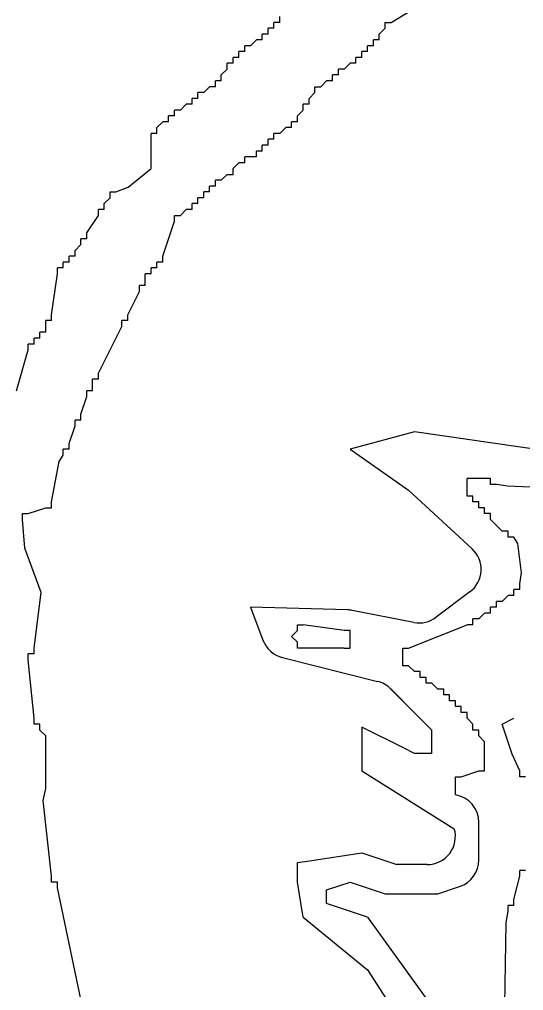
# Model space of a CAD drawing. Header units: metres. Extents: x -4.5 to 4.5, y -4.5 to 4.5.
# Drawn here: x -2.777 to -1.88, y 0.798 to 2.527 of the extents above; entities that cross this region are included whole.
import ezdxf

# ---------------------------------------------------------------- set-up
doc = ezdxf.new("R2010")
doc.units = ezdxf.units.M

msp = doc.modelspace()

# ---------------------------------------------------------------- linework, layer by layer
at = {"layer": '1', "color": 3}
for p, q in [((-2.115984, 2.522179), (-2.063901, 2.553429)), ((-2.313901, 2.522179), (-2.313901, 2.532596)), ((-2.324318, 2.511762), (-2.334734, 2.511762)), ((-2.334734, 2.501346), (-2.334734, 2.511762)), ((-2.313901, 2.522179), (-2.324318, 2.522179)), ((-2.324318, 2.511762), (-2.324318, 2.522179)), ((-2.136818, 2.501346), (-2.126401, 2.511762)), ((-2.126401, 2.511762), (-2.126401, 2.522179)), ((-2.126401, 2.522179), (-2.115984, 2.522179)), ((-2.365984, 2.480512), (-2.355568, 2.490929)), ((-2.345151, 2.490929), (-2.355568, 2.490929)), ((-2.334734, 2.501346), (-2.345151, 2.501346)), ((-2.345151, 2.490929), (-2.345151, 2.501346)), ((-2.136818, 2.490929), (-2.147234, 2.490929)), ((-2.147234, 2.480512), (-2.147234, 2.490929)), ((-2.136818, 2.490929), (-2.136818, 2.501346)), ((-2.365984, 2.480512), (-2.376401, 2.480512)), ((-2.376401, 2.470096), (-2.376401, 2.480512)), ((-2.147234, 2.480512), (-2.157651, 2.480512)), ((-2.157651, 2.470096), (-2.157651, 2.480512)), ((-2.386818, 2.459679), (-2.397234, 2.459679)), ((-2.397234, 2.449262), (-2.397234, 2.459679)), ((-2.376401, 2.470096), (-2.386818, 2.470096)), ((-2.386818, 2.459679), (-2.386818, 2.470096)), ((-2.168068, 2.459679), (-2.178484, 2.459679)), ((-2.178484, 2.449262), (-2.178484, 2.459679)), ((-2.157651, 2.470096), (-2.168068, 2.470096)), ((-2.168068, 2.459679), (-2.168068, 2.470096)), ((-2.397234, 2.449262), (-2.407651, 2.449262)), ((-2.407651, 2.438846), (-2.407651, 2.449262)), ((-2.199318, 2.438846), (-2.188901, 2.449262)), ((-2.178484, 2.449262), (-2.188901, 2.449262)), ((-2.418068, 2.428429), (-2.407651, 2.438846)), ((-2.418068, 2.418012), (-2.418068, 2.428429)), ((-2.209734, 2.428429), (-2.220151, 2.428429)), ((-2.220151, 2.418012), (-2.220151, 2.428429)), ((-2.199318, 2.438846), (-2.209734, 2.438846)), ((-2.209734, 2.428429), (-2.209734, 2.438846)), ((-2.449318, 2.397179), (-2.438901, 2.407596)), ((-2.428484, 2.407596), (-2.438901, 2.407596)), ((-2.418068, 2.418012), (-2.428484, 2.418012)), ((-2.428484, 2.407596), (-2.428484, 2.418012)), ((-2.251401, 2.397179), (-2.251401, 2.407596)), ((-2.251401, 2.407596), (-2.240984, 2.407596)), ((-2.240984, 2.407596), (-2.230568, 2.418012)), ((-2.220151, 2.418012), (-2.230568, 2.418012)), ((-2.449318, 2.397179), (-2.459734, 2.397179)), ((-2.459734, 2.386762), (-2.459734, 2.397179)), ((-2.261818, 2.386762), (-2.251401, 2.397179)), ((-2.490984, 2.365929), (-2.480568, 2.376346)), ((-2.470151, 2.376346), (-2.480568, 2.376346)), ((-2.459734, 2.386762), (-2.470151, 2.386762)), ((-2.470151, 2.376346), (-2.470151, 2.386762)), ((-2.261818, 2.376346), (-2.272234, 2.376346)), ((-2.272234, 2.365929), (-2.272234, 2.376346)), ((-2.261818, 2.376346), (-2.261818, 2.386762)), ((-2.501401, 2.355512), (-2.511818, 2.355512)), ((-2.511818, 2.345096), (-2.511818, 2.355512)), ((-2.490984, 2.365929), (-2.501401, 2.365929)), ((-2.501401, 2.355512), (-2.501401, 2.365929)), ((-2.282651, 2.355512), (-2.272234, 2.365929)), ((-2.282651, 2.345096), (-2.282651, 2.355512)), ((-2.532651, 2.334679), (-2.522234, 2.345096)), ((-2.511818, 2.345096), (-2.522234, 2.345096)), ((-2.282651, 2.345096), (-2.293068, 2.345096)), ((-2.293068, 2.334679), (-2.293068, 2.345096)), ((-2.532651, 2.324262), (-2.543068, 2.324262)), ((-2.543068, 2.313846), (-2.543068, 2.324262)), ((-2.532651, 2.324262), (-2.532651, 2.334679)), ((-2.313901, 2.324262), (-2.324318, 2.324262)), ((-2.324318, 2.313846), (-2.324318, 2.324262)), ((-2.313901, 2.324262), (-2.303484, 2.334679)), ((-2.293068, 2.334679), (-2.303484, 2.334679)), ((-2.543068, 2.303429), (-2.543068, 2.313846)), ((-2.543068, 2.261762), (-2.543068, 2.303429)), ((-2.334734, 2.303429), (-2.345151, 2.303429)), ((-2.345151, 2.293012), (-2.345151, 2.303429)), ((-2.324318, 2.313846), (-2.334734, 2.313846)), ((-2.334734, 2.303429), (-2.334734, 2.313846)), ((-2.345151, 2.293012), (-2.355568, 2.293012)), ((-2.355568, 2.282596), (-2.355568, 2.293012)), ((-2.397234, 2.261762), (-2.386818, 2.272179)), ((-2.376401, 2.272179), (-2.386818, 2.272179)), ((-2.365984, 2.282596), (-2.376401, 2.282596)), ((-2.376401, 2.272179), (-2.376401, 2.282596)), ((-2.355568, 2.282596), (-2.365984, 2.282596)), ((-2.583693, 2.228429), (-2.543068, 2.261762)), ((-2.418068, 2.240929), (-2.407651, 2.251346)), ((-2.407651, 2.251346), (-2.397234, 2.251346)), ((-2.397234, 2.251346), (-2.397234, 2.261762)), ((-2.418068, 2.240929), (-2.428484, 2.240929)), ((-2.428484, 2.230512), (-2.428484, 2.240929)), ((-2.615984, 2.209679), (-2.615984, 2.220096)), ((-2.615984, 2.220096), (-2.605568, 2.220096)), ((-2.605568, 2.220096), (-2.583693, 2.228429)), ((-2.438901, 2.220096), (-2.449318, 2.220096)), ((-2.449318, 2.209679), (-2.449318, 2.220096)), ((-2.428484, 2.230512), (-2.438901, 2.230512)), ((-2.438901, 2.220096), (-2.438901, 2.230512)), ((-2.626401, 2.199262), (-2.615984, 2.209679)), ((-2.626401, 2.188846), (-2.626401, 2.199262)), ((-2.459734, 2.199262), (-2.470151, 2.199262)), ((-2.470151, 2.188846), (-2.470151, 2.199262)), ((-2.449318, 2.209679), (-2.459734, 2.209679)), ((-2.459734, 2.199262), (-2.459734, 2.209679)), ((-2.626401, 2.188846), (-2.636818, 2.188846)), ((-2.636818, 2.178429), (-2.636818, 2.188846)), ((-2.490984, 2.178429), (-2.480568, 2.188846)), ((-2.470151, 2.188846), (-2.480568, 2.188846)), ((-2.657651, 2.147179), (-2.636818, 2.178429)), ((-2.522234, 2.105512), (-2.501401, 2.168012)), ((-2.501401, 2.168012), (-2.501401, 2.178429)), ((-2.501401, 2.178429), (-2.490984, 2.178429)), ((-2.657651, 2.136762), (-2.657651, 2.147179)), ((-2.657651, 2.136762), (-2.668068, 2.136762)), ((-2.668068, 2.126346), (-2.668068, 2.136762)), ((-2.678484, 2.115929), (-2.668068, 2.126346)), ((-2.678484, 2.105512), (-2.678484, 2.115929)), ((-2.688901, 2.095096), (-2.699318, 2.095096)), ((-2.699318, 2.084679), (-2.699318, 2.095096)), ((-2.678484, 2.105512), (-2.688901, 2.105512)), ((-2.688901, 2.095096), (-2.688901, 2.105512)), ((-2.522234, 2.095096), (-2.532651, 2.095096)), ((-2.532651, 2.084679), (-2.532651, 2.095096)), ((-2.522234, 2.095096), (-2.522234, 2.105512)), ((-2.699318, 2.084679), (-2.709734, 2.084679)), ((-2.709734, 2.074262), (-2.709734, 2.084679)), ((-2.532651, 2.084679), (-2.543068, 2.084679)), ((-2.543068, 2.074262), (-2.543068, 2.084679)), ((-2.720151, 2.001346), (-2.709734, 2.074262)), ((-2.543068, 2.074262), (-2.553484, 2.074262)), ((-2.553484, 2.063846), (-2.553484, 2.074262)), ((-2.553484, 2.053429), (-2.553484, 2.063846)), ((-2.584734, 2.001346), (-2.563901, 2.043012)), ((-2.553484, 2.053429), (-2.563901, 2.053429)), ((-2.563901, 2.043012), (-2.563901, 2.053429)), ((-2.720151, 1.990929), (-2.730568, 1.990929)), ((-2.730568, 1.980512), (-2.730568, 1.990929)), ((-2.720151, 1.990929), (-2.720151, 2.001346)), ((-2.584734, 1.990929), (-2.595151, 1.990929)), ((-2.595151, 1.980512), (-2.595151, 1.990929)), ((-2.584734, 1.990929), (-2.584734, 2.001346)), ((-2.730568, 1.970096), (-2.730568, 1.980512)), ((-2.636818, 1.897179), (-2.595151, 1.980512)), ((-2.740984, 1.959679), (-2.751401, 1.959679)), ((-2.751401, 1.949262), (-2.751401, 1.959679)), ((-2.730568, 1.970096), (-2.740984, 1.970096)), ((-2.740984, 1.959679), (-2.740984, 1.970096)), ((-2.782651, 1.865929), (-2.761818, 1.938846)), ((-2.751401, 1.949262), (-2.761818, 1.949262)), ((-2.761818, 1.938846), (-2.761818, 1.949262)), ((-2.636818, 1.886762), (-2.647234, 1.886762)), ((-2.647234, 1.876346), (-2.647234, 1.886762)), ((-2.636818, 1.886762), (-2.636818, 1.897179)), ((-2.647234, 1.865929), (-2.647234, 1.876346)), ((-2.668068, 1.824262), (-2.657651, 1.855512)), ((-2.647234, 1.865929), (-2.657651, 1.865929)), ((-2.657651, 1.855512), (-2.657651, 1.865929)), ((-2.668068, 1.813846), (-2.668068, 1.824262)), ((-2.688901, 1.772179), (-2.678484, 1.803429)), ((-2.668068, 1.813846), (-2.678484, 1.813846)), ((-2.678484, 1.803429), (-2.678484, 1.813846)), ((-2.688901, 1.761762), (-2.688901, 1.772179)), ((-2.706609, 1.739887), (-2.699318, 1.751346)), ((-2.688901, 1.761762), (-2.699318, 1.761762)), ((-2.699318, 1.751346), (-2.699318, 1.761762)), ((-2.720151, 1.668012), (-2.706609, 1.739887)), ((-1.970151, 1.709679), (-1.980568, 1.709679)), ((-1.980568, 1.699262), (-1.980568, 1.709679)), ((-1.980568, 1.688846), (-1.980568, 1.699262)), ((-1.949318, 1.709679), (-1.970151, 1.709679)), ((-1.938901, 1.709679), (-1.949318, 1.709679)), ((-1.938901, 1.699262), (-1.938901, 1.709679)), ((-1.928484, 1.699262), (-1.938901, 1.699262)), ((-1.908693, 1.696137), (-1.928484, 1.699262)), ((-1.751401, 1.688846), (-1.908693, 1.696137)), ((-1.980568, 1.678429), (-1.980568, 1.688846)), ((-1.970151, 1.678429), (-1.980568, 1.678429)), ((-1.970151, 1.668012), (-1.970151, 1.678429)), ((-2.720151, 1.657596), (-2.720151, 1.668012)), ((-1.959734, 1.668012), (-1.970151, 1.668012)), ((-1.959734, 1.657596), (-1.959734, 1.668012)), ((-2.772234, 1.636762), (-2.772234, 1.647179)), ((-2.772234, 1.647179), (-2.761818, 1.647179)), ((-2.761818, 1.647179), (-2.730568, 1.657596)), ((-2.730568, 1.657596), (-2.720151, 1.657596)), ((-1.949318, 1.657596), (-1.959734, 1.657596)), ((-1.949318, 1.647179), (-1.949318, 1.657596)), ((-1.938901, 1.647179), (-1.949318, 1.647179)), ((-1.938901, 1.636762), (-1.938901, 1.647179)), ((-2.768011, 1.585383), (-2.772234, 1.636762)), ((-1.918068, 1.615929), (-1.938901, 1.636762)), ((-1.907651, 1.615929), (-1.918068, 1.615929)), ((-1.907651, 1.605512), (-1.907651, 1.615929)), ((-1.897234, 1.605512), (-1.907651, 1.605512)), ((-1.890494, 1.594177), (-1.897234, 1.605512)), ((-1.883693, 1.541971), (-1.890494, 1.594177)), ((-2.739041, 1.50647), (-2.768011, 1.585383)), ((-1.886818, 1.522179), (-1.883693, 1.541971)), ((-1.886818, 1.511762), (-1.886818, 1.522179)), ((-2.751401, 1.407596), (-2.739041, 1.50647)), ((-1.886818, 1.511762), (-1.897234, 1.511762)), ((-1.897234, 1.501346), (-1.897234, 1.511762)), ((-1.918068, 1.490929), (-1.928484, 1.490929)), ((-1.928484, 1.480512), (-1.928484, 1.490929)), ((-1.918068, 1.490929), (-1.907651, 1.501346)), ((-1.897234, 1.501346), (-1.907651, 1.501346)), ((-1.928484, 1.480512), (-1.938901, 1.480512)), ((-1.938901, 1.470096), (-1.938901, 1.480512)), ((-1.959734, 1.459679), (-1.970151, 1.459679)), ((-1.970151, 1.449262), (-1.970151, 1.459679)), ((-1.959734, 1.459679), (-1.949318, 1.470096)), ((-1.938901, 1.470096), (-1.949318, 1.470096)), ((-2.293068, 1.428429), (-2.282651, 1.438846)), ((-2.282651, 1.438846), (-2.282651, 1.449262)), ((-2.282651, 1.449262), (-2.272234, 1.449262)), ((-2.199318, 1.438846), (-2.272234, 1.449262)), ((-2.188901, 1.438846), (-2.199318, 1.438846)), ((-2.188901, 1.428429), (-2.188901, 1.438846)), ((-2.084734, 1.407596), (-1.980568, 1.449262)), ((-1.970151, 1.449262), (-1.980568, 1.449262)), ((-2.282651, 1.418012), (-2.293068, 1.428429)), ((-2.188901, 1.418012), (-2.188901, 1.428429)), ((-2.751401, 1.397179), (-2.751401, 1.407596)), ((-2.282651, 1.407596), (-2.282651, 1.418012)), ((-2.272234, 1.407596), (-2.282651, 1.407596)), ((-2.199318, 1.407596), (-2.272234, 1.407596)), ((-2.199318, 1.407596), (-2.188901, 1.407596)), ((-2.188901, 1.407596), (-2.188901, 1.418012)), ((-2.095151, 1.397179), (-2.095151, 1.407596)), ((-2.095151, 1.407596), (-2.084734, 1.407596)), ((-2.751401, 1.397179), (-2.761818, 1.397179)), ((-2.761818, 1.386762), (-2.761818, 1.397179)), ((-2.751401, 1.282596), (-2.761818, 1.386762)), ((-2.095151, 1.386762), (-2.095151, 1.397179)), ((-2.095151, 1.376346), (-2.095151, 1.386762)), ((-2.084734, 1.376346), (-2.095151, 1.376346)), ((-2.074318, 1.365929), (-2.084734, 1.376346)), ((-2.063901, 1.365929), (-2.074318, 1.365929)), ((-2.063901, 1.355512), (-2.063901, 1.365929)), ((-2.053484, 1.355512), (-2.063901, 1.355512)), ((-2.053484, 1.345096), (-2.053484, 1.355512)), ((-2.095151, 1.313846), (-2.116608, 1.335303)), ((-2.043068, 1.345096), (-2.053484, 1.345096)), ((-2.032651, 1.334679), (-2.043068, 1.345096)), ((-2.022234, 1.334679), (-2.032651, 1.334679)), ((-2.022234, 1.324262), (-2.022234, 1.334679)), ((-2.011818, 1.324262), (-2.022234, 1.324262)), ((-2.011818, 1.313846), (-2.011818, 1.324262)), ((-2.001401, 1.313846), (-2.011818, 1.313846)), ((-2.001401, 1.303429), (-2.001401, 1.313846)), ((-1.990984, 1.303429), (-2.001401, 1.303429)), ((-1.990984, 1.293012), (-1.990984, 1.303429)), ((-2.751401, 1.272179), (-2.751401, 1.282596)), ((-1.980568, 1.293012), (-1.990984, 1.293012)), ((-1.980568, 1.282596), (-1.980568, 1.293012)), ((-1.970151, 1.272179), (-1.980568, 1.282596)), ((-1.918068, 1.272179), (-1.897234, 1.282596)), ((-2.740984, 1.272179), (-2.751401, 1.272179)), ((-2.740984, 1.261762), (-2.740984, 1.272179)), ((-1.970151, 1.261762), (-1.970151, 1.272179)), ((-1.900359, 1.219054), (-1.918068, 1.272179)), ((-2.730568, 1.251346), (-2.740984, 1.261762)), ((-2.730568, 1.157596), (-2.730568, 1.251346)), ((-2.043068, 1.220096), (-2.043068, 1.261762)), ((-1.959734, 1.261762), (-1.970151, 1.261762)), ((-1.959734, 1.251346), (-1.959734, 1.261762)), ((-1.949318, 1.240929), (-1.959734, 1.251346)), ((-1.949318, 1.199262), (-1.949318, 1.240929)), ((-2.043068, 1.220096), (-2.074318, 1.220096)), ((-1.886818, 1.188846), (-1.900359, 1.219054)), ((-1.949318, 1.188846), (-1.949318, 1.199262)), ((-2.001401, 1.14648), (-2.001401, 1.178429)), ((-2.001401, 1.178429), (-1.990984, 1.178429)), ((-1.990984, 1.178429), (-1.959734, 1.188846)), ((-1.959734, 1.188846), (-1.949318, 1.188846)), ((-1.886818, 1.178429), (-1.886818, 1.188846)), ((-1.876401, 1.178429), (-1.886818, 1.178429)), ((-2.735209, 1.136298), (-2.730568, 1.157596)), ((-2.720151, 1.001346), (-2.735209, 1.136298)), ((-1.959734, 1.030439), (-1.959734, 1.097179)), ((-2.261016, 1.028589), (-2.168068, 1.043012)), ((-2.168068, 1.043012), (-2.105565, 1.022179)), ((-2.282651, 1.025967), (-2.261016, 1.028589)), ((-2.282651, 0.990929), (-2.282651, 1.025967)), ((-2.051401, 1.022179), (-2.105565, 1.022179)), ((-1.876401, 1.011762), (-1.886818, 1.011762)), ((-1.886818, 1.001346), (-1.886818, 1.011762)), ((-2.720151, 0.990929), (-2.720151, 1.001346)), ((-2.709734, 0.990929), (-2.720151, 0.990929)), ((-2.709734, 0.980512), (-2.709734, 0.990929)), ((-2.272234, 0.928429), (-2.282651, 0.990929)), ((-2.230568, 0.97704), (-2.188901, 0.990929)), ((-2.188901, 0.990929), (-2.126401, 0.970096)), ((-1.897234, 0.959679), (-1.886818, 1.001346)), ((-2.668068, 0.782596), (-2.709734, 0.980512)), ((-2.230568, 0.952735), (-2.230568, 0.97704)), ((-2.126401, 0.970096), (-2.032651, 0.970096)), ((-2.032651, 0.970096), (-1.993924, 0.983005)), ((-2.157651, 0.928429), (-2.230568, 0.952735)), ((-1.897234, 0.949262), (-1.897234, 0.959679)), ((-1.910776, 0.919054), (-1.907651, 0.938846)), ((-1.897234, 0.949262), (-1.907651, 0.949262)), ((-1.907651, 0.938846), (-1.907651, 0.949262)), ((-1.913494, 0.771671), (-1.910776, 0.919054))]:
    msp.add_line(p, q, dxfattribs=at)
at = {"layer": '1', "color": 1}
for p, q in [((-2.074318, 1.793012), (-2.188901, 1.761762)), ((-1.574318, 1.720096), (-2.074318, 1.793012)), ((-2.188901, 1.761762), (-2.084734, 1.688846)), ((-2.084734, 1.688846), (-1.97164, 1.584451)), ((-1.975553, 1.507711), (-2.035731, 1.462577)), ((-2.193302, 1.475741), (-2.365984, 1.480512)), ((-2.365984, 1.480512), (-2.343953, 1.421762)), ((-2.075267, 1.453495), (-2.185148, 1.474842)), ((-2.309263, 1.390812), (-2.139837, 1.348455)), ((-2.116691, 1.335386), (-2.043068, 1.261762)), ((-2.095151, 1.230512), (-2.168068, 1.266971)), ((-2.168068, 1.266971), (-2.168068, 1.188846)), ((-2.074318, 1.220096), (-2.095151, 1.230512)), ((-2.168068, 1.188846), (-2.003313, 1.085874)), ((-2.272234, 0.928429), (-2.157651, 0.834679)), ((-2.157651, 0.928429), (-2.022234, 0.740929)), ((-2.157651, 0.834679), (-2.063901, 0.688846))]:
    msp.add_line(p, q, dxfattribs=at)
for centre, start, end in [((-2.005554, 1.547711), 306.870307, 407.290439), ((-2.194683, 1.42576), 79.005422, 88.417292), ((-2.065731, 1.502577), 259.005422, 306.870307), ((-2.297136, 1.439319), 200.556117, 255.963834), ((-2.151964, 1.299948), 45.133281, 75.963834), ((-2.009734, 1.097179), 0, 80.406319), ((-2.051401, 1.072179), 270, 375.896374), ((-2.009734, 1.030439), 288.433849, 360.000018)]:
    msp.add_arc(centre, 0.05, start, end, dxfattribs=at)

doc.saveas('drawing.dxf')
